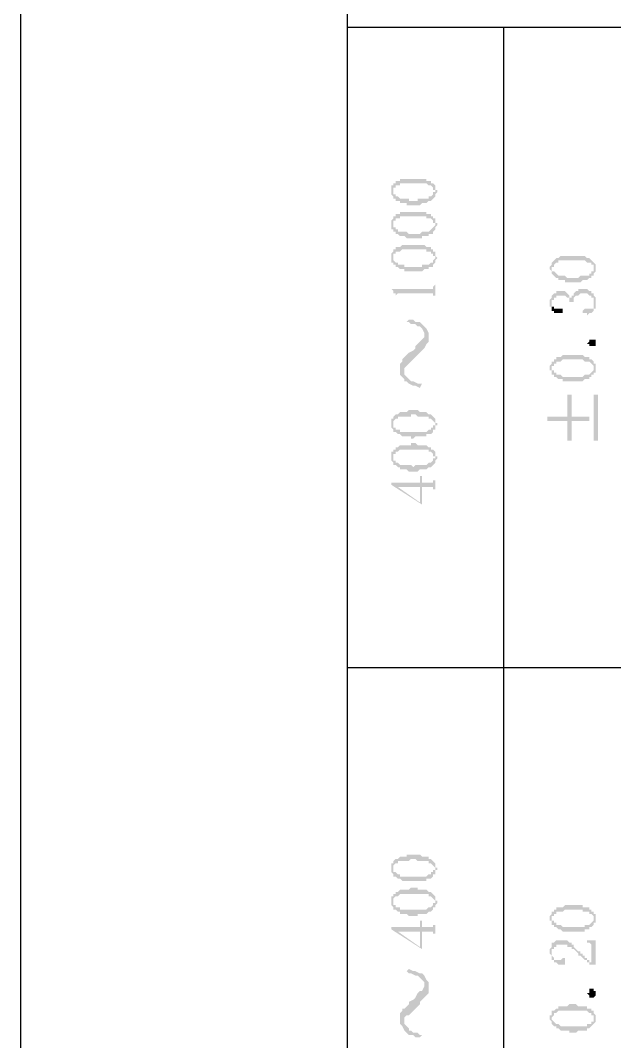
# Model space of a CAD drawing. Header units: millimetres. Extents: x 1399 to 2555, y 1196 to 1555.
# Drawn here: x 2134.8 to 2146.99, y 1355.35 to 1376.3 of the extents above; entities that cross this region are included whole.
import ezdxf

# ---------------------------------------------------------------- set-up
doc = ezdxf.new("R2010")
doc.units = ezdxf.units.MM

msp = doc.modelspace()

# ---------------------------------------------------------------- hatches: boundary and pattern name
at = {"transparency": 33554559}
for points in [[(2142.40922, 1372.77553), (2142.40922, 1372.7304), (2142.40922, 1372.7304), (2142.45435, 1372.68527), (2142.45435, 1372.82066), (2142.45435, 1372.8658), (2142.49948, 1372.8658), (2142.49948, 1372.91093), (2142.58975, 1372.91093), (2142.58975, 1372.95606), (2143.13133, 1372.95606), (2143.17646, 1372.91093), (2143.2216, 1372.91093), (2143.26673, 1372.8658), (2143.26673, 1372.82066), (2143.31186, 1372.82066), (2143.31186, 1372.77553), (2143.31186, 1372.91093), (2143.26673, 1372.95606), (2143.2216, 1372.95606), (2143.2216, 1373.00119), (2143.13133, 1373.00119), (2143.13133, 1373.04633), (2142.58975, 1373.04633), (2142.58975, 1373.00119), (2142.49948, 1373.00119), (2142.49948, 1372.95606), (2142.45435, 1372.95606), (2142.45435, 1372.91093), (2142.40922, 1372.91093), (2142.40922, 1372.8658), (2142.40922, 1372.82066)], [(2142.45435, 1372.68527), (2142.45435, 1372.64014), (2142.49948, 1372.64014), (2142.49948, 1372.595), (2142.58975, 1372.595), (2142.58975, 1372.54987), (2142.72514, 1372.54987), (2142.72514, 1372.50474), (2142.99594, 1372.50474), (2143.04107, 1372.54987), (2143.13133, 1372.54987), (2143.17646, 1372.595), (2143.2216, 1372.595), (2143.26673, 1372.64014), (2143.26673, 1372.64014), (2143.31186, 1372.68527), (2143.31186, 1372.7304), (2143.31186, 1372.7304), (2143.35699, 1372.77553), (2143.35699, 1372.82066), (2143.31186, 1372.82066), (2143.31186, 1372.8658), (2143.31186, 1372.91093), (2143.31186, 1372.77553), (2143.26673, 1372.77553), (2143.26673, 1372.7304), (2143.26673, 1372.7304), (2143.2216, 1372.68527), (2143.17646, 1372.68527), (2143.17646, 1372.64014), (2142.9508, 1372.64014), (2142.9508, 1372.595), (2142.77027, 1372.595), (2142.77027, 1372.64014), (2142.58975, 1372.64014), (2142.54461, 1372.68527), (2142.49948, 1372.68527), (2142.49948, 1372.7304), (2142.45435, 1372.7304), (2142.45435, 1372.77553), (2142.45435, 1372.77553)], [(2142.40922, 1372.09855), (2142.40922, 1372.00829), (2142.45435, 1372.00829), (2142.45435, 1372.09855), (2142.45435, 1372.14368), (2142.45435, 1372.18881), (2142.49948, 1372.18881), (2142.49948, 1372.23395), (2142.58975, 1372.23395), (2142.58975, 1372.27908), (2143.13133, 1372.27908), (2143.13133, 1372.23395), (2143.2216, 1372.23395), (2143.26673, 1372.18881), (2143.26673, 1372.14368), (2143.31186, 1372.14368), (2143.31186, 1372.09855), (2143.31186, 1372.23395), (2143.26673, 1372.23395), (2143.26673, 1372.27908), (2143.2216, 1372.27908), (2143.2216, 1372.32421), (2143.13133, 1372.32421), (2143.13133, 1372.36934), (2142.58975, 1372.36934), (2142.58975, 1372.32421), (2142.49948, 1372.32421), (2142.49948, 1372.27908), (2142.45435, 1372.27908), (2142.45435, 1372.23395), (2142.45435, 1372.23395), (2142.40922, 1372.18881), (2142.40922, 1372.14368), (2142.40922, 1372.14368)], [(2142.45435, 1372.00829), (2142.45435, 1371.96315), (2142.49948, 1371.96315), (2142.49948, 1371.91802), (2142.54461, 1371.91802), (2142.58975, 1371.87289), (2142.68001, 1371.87289), (2142.72514, 1371.82776), (2143.04107, 1371.82776), (2143.04107, 1371.87289), (2143.17646, 1371.87289), (2143.17646, 1371.91802), (2143.26673, 1371.91802), (2143.26673, 1371.96315), (2143.26673, 1371.96315), (2143.31186, 1372.00829), (2143.31186, 1372.05342), (2143.31186, 1372.05342), (2143.35699, 1372.09855), (2143.35699, 1372.14368), (2143.31186, 1372.14368), (2143.31186, 1372.18881), (2143.31186, 1372.23395), (2143.31186, 1372.09855), (2143.31186, 1372.09855), (2143.26673, 1372.05342), (2143.26673, 1372.05342), (2143.2216, 1372.00829), (2143.2216, 1372.00829), (2143.17646, 1371.96315), (2143.04107, 1371.96315), (2142.99594, 1371.91802), (2142.77027, 1371.91802), (2142.72514, 1371.96315), (2142.54461, 1371.96315), (2142.54461, 1372.00829), (2142.49948, 1372.00829), (2142.49948, 1372.05342), (2142.45435, 1372.05342), (2142.45435, 1372.09855), (2142.45435, 1372.09855)], [(2142.40922, 1371.42157), (2142.40922, 1371.37644), (2142.40922, 1371.3313), (2142.45435, 1371.3313), (2142.45435, 1371.28617), (2142.45435, 1371.42157), (2142.45435, 1371.4667), (2142.45435, 1371.51183), (2142.49948, 1371.51183), (2142.49948, 1371.55696), (2142.58975, 1371.55696), (2142.63488, 1371.6021), (2143.13133, 1371.6021), (2143.13133, 1371.55696), (2143.2216, 1371.55696), (2143.2216, 1371.51183), (2143.26673, 1371.51183), (2143.26673, 1371.4667), (2143.31186, 1371.4667), (2143.31186, 1371.42157), (2143.31186, 1371.55696), (2143.26673, 1371.55696), (2143.26673, 1371.6021), (2143.2216, 1371.6021), (2143.2216, 1371.64723), (2143.13133, 1371.64723), (2143.0862, 1371.69236), (2142.63488, 1371.69236), (2142.58975, 1371.64723), (2142.49948, 1371.64723), (2142.49948, 1371.6021), (2142.45435, 1371.6021), (2142.45435, 1371.55696), (2142.45435, 1371.55696), (2142.40922, 1371.51183), (2142.40922, 1371.4667), (2142.40922, 1371.4667)], [(2142.45435, 1371.28617), (2142.49948, 1371.28617), (2142.49948, 1371.24104), (2142.54461, 1371.24104), (2142.58975, 1371.19591), (2142.68001, 1371.19591), (2142.68001, 1371.15077), (2143.04107, 1371.15077), (2143.0862, 1371.19591), (2143.17646, 1371.19591), (2143.17646, 1371.24104), (2143.26673, 1371.24104), (2143.26673, 1371.28617), (2143.26673, 1371.28617), (2143.31186, 1371.3313), (2143.31186, 1371.37644), (2143.31186, 1371.37644), (2143.35699, 1371.42157), (2143.35699, 1371.42157), (2143.31186, 1371.4667), (2143.31186, 1371.51183), (2143.31186, 1371.55696), (2143.31186, 1371.42157), (2143.31186, 1371.42157), (2143.26673, 1371.37644), (2143.26673, 1371.3313), (2143.2216, 1371.3313), (2143.17646, 1371.28617), (2143.04107, 1371.28617), (2143.04107, 1371.24104), (2142.68001, 1371.24104), (2142.68001, 1371.28617), (2142.54461, 1371.28617), (2142.54461, 1371.3313), (2142.49948, 1371.3313), (2142.45435, 1371.37644), (2142.45435, 1371.42157), (2142.45435, 1371.42157)], [(2145.65873, 1371.19591), (2145.65873, 1371.19591), (2145.70387, 1371.15077), (2145.70387, 1371.10564), (2145.70387, 1371.19591), (2145.70387, 1371.24104), (2145.749, 1371.24104), (2145.749, 1371.28617), (2145.749, 1371.28617), (2145.79413, 1371.3313), (2145.83926, 1371.3313), (2145.83926, 1371.37644), (2146.38085, 1371.37644), (2146.42598, 1371.3313), (2146.51625, 1371.3313), (2146.51625, 1371.28617), (2146.56138, 1371.28617), (2146.56138, 1371.24104), (2146.56138, 1371.19591), (2146.56138, 1371.3313), (2146.56138, 1371.3313), (2146.51625, 1371.37644), (2146.51625, 1371.37644), (2146.47111, 1371.42157), (2146.42598, 1371.42157), (2146.38085, 1371.4667), (2145.88439, 1371.4667), (2145.83926, 1371.42157), (2145.79413, 1371.42157), (2145.749, 1371.37644), (2145.749, 1371.37644), (2145.70387, 1371.3313), (2145.70387, 1371.28617), (2145.70387, 1371.28617), (2145.65873, 1371.24104), (2145.65873, 1371.24104)], [(2145.70387, 1371.10564), (2145.749, 1371.06051), (2145.749, 1371.06051), (2145.79413, 1371.01538), (2145.83926, 1371.01538), (2145.83926, 1370.97025), (2145.97466, 1370.97025), (2145.97466, 1370.92511), (2146.29058, 1370.92511), (2146.33572, 1370.97025), (2146.42598, 1370.97025), (2146.47111, 1371.01538), (2146.51625, 1371.01538), (2146.51625, 1371.06051), (2146.56138, 1371.06051), (2146.56138, 1371.10564), (2146.56138, 1371.10564), (2146.60651, 1371.15077), (2146.60651, 1371.19591), (2146.60651, 1371.24104), (2146.60651, 1371.28617), (2146.60651, 1371.28617), (2146.56138, 1371.3313), (2146.56138, 1371.19591), (2146.56138, 1371.15077), (2146.51625, 1371.15077), (2146.51625, 1371.10564), (2146.47111, 1371.10564), (2146.47111, 1371.06051), (2146.29058, 1371.06051), (2146.24545, 1371.01538), (2146.01979, 1371.01538), (2145.97466, 1371.06051), (2145.83926, 1371.06051), (2145.79413, 1371.10564), (2145.79413, 1371.10564), (2145.749, 1371.15077), (2145.70387, 1371.15077), (2145.70387, 1371.19591), (2145.70387, 1371.19591)], [(2142.40922, 1370.78972), (2142.40922, 1370.78972), (2142.45435, 1370.74458), (2142.45435, 1370.69945), (2142.49948, 1370.69945), (2142.49948, 1370.65432), (2142.49948, 1370.56406), (2142.49948, 1370.65432), (2142.54461, 1370.69945), (2143.26673, 1370.69945), (2143.26673, 1370.65432), (2143.31186, 1370.65432), (2143.31186, 1370.56406), (2143.31186, 1370.97025), (2143.31186, 1370.87998), (2143.31186, 1370.87998), (2143.26673, 1370.83485), (2143.26673, 1370.78972), (2143.2216, 1370.78972)], [(2145.65873, 1370.51892), (2145.65873, 1370.42866), (2145.70387, 1370.42866), (2145.70387, 1370.38353), (2145.70387, 1370.51892), (2145.70387, 1370.56406), (2145.749, 1370.56406), (2145.749, 1370.60919), (2145.79413, 1370.60919), (2145.79413, 1370.65432), (2145.97466, 1370.65432), (2146.01979, 1370.60919), (2146.06492, 1370.60919), (2146.06492, 1370.56406), (2146.06492, 1370.51892), (2146.11006, 1370.51892), (2146.11006, 1370.42866), (2146.11006, 1370.51892), (2146.15519, 1370.51892), (2146.15519, 1370.56406), (2146.15519, 1370.60919), (2146.15519, 1370.60919), (2146.20032, 1370.65432), (2146.24545, 1370.65432), (2146.29058, 1370.69945), (2146.42598, 1370.69945), (2146.47111, 1370.65432), (2146.51625, 1370.65432), (2146.51625, 1370.60919), (2146.56138, 1370.60919), (2146.56138, 1370.56406), (2146.56138, 1370.47379), (2146.56138, 1370.65432), (2146.56138, 1370.69945), (2146.51625, 1370.69945), (2146.51625, 1370.74458), (2146.47111, 1370.74458), (2146.42598, 1370.78972), (2146.24545, 1370.78972), (2146.24545, 1370.74458), (2146.20032, 1370.74458), (2146.15519, 1370.69945), (2146.15519, 1370.65432), (2146.11006, 1370.65432), (2146.11006, 1370.56406), (2146.11006, 1370.60919), (2146.06492, 1370.60919), (2146.06492, 1370.65432), (2146.06492, 1370.65432), (2146.01979, 1370.69945), (2146.01979, 1370.69945), (2145.97466, 1370.74458), (2145.79413, 1370.74458), (2145.79413, 1370.69945), (2145.749, 1370.69945), (2145.70387, 1370.65432), (2145.70387, 1370.60919), (2145.70387, 1370.60919), (2145.65873, 1370.56406), (2145.65873, 1370.56406)], [(2146.33572, 1370.3384), (2146.33572, 1370.29326), (2146.42598, 1370.29326), (2146.42598, 1370.24813), (2146.42598, 1370.24813), (2146.47111, 1370.29326), (2146.51625, 1370.29326), (2146.56138, 1370.3384), (2146.56138, 1370.38353), (2146.60651, 1370.38353), (2146.60651, 1370.42866), (2146.60651, 1370.51892), (2146.60651, 1370.56406), (2146.60651, 1370.60919), (2146.60651, 1370.60919), (2146.56138, 1370.65432), (2146.56138, 1370.47379), (2146.56138, 1370.38353), (2146.38085, 1370.38353)], [(2145.70387, 1370.38353), (2145.70387, 1370.3384), (2145.749, 1370.3384), (2145.749, 1370.29326), (2145.92953, 1370.29326), (2145.92953, 1370.3384), (2145.92953, 1370.38353), (2145.749, 1370.38353), (2145.749, 1370.42866), (2145.70387, 1370.42866), (2145.70387, 1370.47379), (2145.70387, 1370.47379)], [(2142.72514, 1370.11273), (2142.77027, 1370.11273), (2142.81541, 1370.0676), (2142.90567, 1370.0676), (2142.9508, 1370.02247), (2142.99594, 1370.02247), (2143.04107, 1369.97734), (2143.0862, 1369.88707), (2143.0862, 1369.57115), (2143.0862, 1369.57115), (2143.13133, 1369.66141), (2143.17646, 1369.70655), (2143.17646, 1369.88707), (2143.13133, 1369.97734), (2143.0862, 1370.02247), (2143.0862, 1370.02247), (2143.04107, 1370.0676), (2142.99594, 1370.11273), (2142.90567, 1370.11273), (2142.86054, 1370.15787), (2142.77027, 1370.15787)], [(2142.58975, 1369.11983), (2142.58975, 1369.02956), (2142.63488, 1368.98443), (2142.68001, 1368.9393), (2142.68001, 1369.11983), (2142.68001, 1369.16496), (2142.72514, 1369.21009), (2142.77027, 1369.25522), (2142.81541, 1369.30036), (2142.86054, 1369.34549), (2142.90567, 1369.39062), (2142.9508, 1369.43575), (2142.99594, 1369.48088), (2142.99594, 1369.48088), (2143.04107, 1369.52602), (2143.0862, 1369.57115), (2143.0862, 1369.84194), (2143.0862, 1369.79681), (2143.04107, 1369.75168), (2142.99594, 1369.70655), (2142.9508, 1369.66141), (2142.90567, 1369.61628), (2142.90567, 1369.57115), (2142.86054, 1369.52602), (2142.77027, 1369.48088), (2142.77027, 1369.48088), (2142.72514, 1369.43575), (2142.68001, 1369.39062), (2142.63488, 1369.34549), (2142.63488, 1369.30036), (2142.58975, 1369.25522), (2142.58975, 1369.21009)], [(2146.60651, 1369.66141), (2146.60651, 1369.61628), (2146.47111, 1369.61628), (2146.47111, 1369.66141), (2146.42598, 1369.66141), (2146.47111, 1369.70655), (2146.47111, 1369.75168), (2146.60651, 1369.75168), (2146.60651, 1369.70655), (2146.60651, 1369.66141)], [(2145.65873, 1369.16496), (2145.65873, 1369.11983), (2145.70387, 1369.11983), (2145.70387, 1369.07469), (2145.70387, 1369.02956), (2145.70387, 1369.16496), (2145.70387, 1369.21009), (2145.749, 1369.21009), (2145.749, 1369.25522), (2145.79413, 1369.25522), (2145.79413, 1369.30036), (2145.88439, 1369.30036), (2145.92953, 1369.34549), (2146.33572, 1369.34549), (2146.38085, 1369.30036), (2146.47111, 1369.30036), (2146.51625, 1369.25522), (2146.51625, 1369.25522), (2146.56138, 1369.21009), (2146.56138, 1369.16496), (2146.56138, 1369.30036), (2146.56138, 1369.30036), (2146.51625, 1369.34549), (2146.47111, 1369.34549), (2146.47111, 1369.39062), (2146.38085, 1369.39062), (2146.33572, 1369.43575), (2145.92953, 1369.43575), (2145.88439, 1369.39062), (2145.79413, 1369.39062), (2145.79413, 1369.34549), (2145.749, 1369.34549), (2145.749, 1369.30036), (2145.70387, 1369.30036), (2145.70387, 1369.25522), (2145.70387, 1369.25522), (2145.65873, 1369.21009), (2145.65873, 1369.21009)], [(2145.70387, 1369.02956), (2145.749, 1369.02956), (2145.749, 1368.98443), (2145.79413, 1368.98443), (2145.83926, 1368.9393), (2145.92953, 1368.9393), (2145.92953, 1368.89417), (2146.33572, 1368.89417), (2146.38085, 1368.9393), (2146.47111, 1368.9393), (2146.47111, 1368.98443), (2146.51625, 1368.98443), (2146.51625, 1369.02956), (2146.56138, 1369.02956), (2146.56138, 1369.07469), (2146.60651, 1369.07469), (2146.60651, 1369.11983), (2146.60651, 1369.16496), (2146.60651, 1369.21009), (2146.60651, 1369.25522), (2146.56138, 1369.25522), (2146.56138, 1369.30036), (2146.56138, 1369.16496), (2146.56138, 1369.11983), (2146.56138, 1369.11983), (2146.51625, 1369.07469), (2146.51625, 1369.07469), (2146.47111, 1369.02956), (2146.38085, 1369.02956), (2146.33572, 1368.98443), (2145.92953, 1368.98443), (2145.88439, 1369.02956), (2145.79413, 1369.02956), (2145.79413, 1369.07469), (2145.749, 1369.07469), (2145.749, 1369.11983), (2145.70387, 1369.11983), (2145.70387, 1369.16496), (2145.70387, 1369.16496)], [(2142.68001, 1368.9393), (2142.68001, 1368.89417), (2142.72514, 1368.89417), (2142.77027, 1368.84903), (2142.86054, 1368.8039), (2142.90567, 1368.8039), (2142.99594, 1368.75877), (2143.04107, 1368.84903), (2142.9508, 1368.84903), (2142.86054, 1368.89417), (2142.81541, 1368.89417), (2142.77027, 1368.9393), (2142.77027, 1368.9393), (2142.72514, 1368.98443), (2142.68001, 1369.02956), (2142.68001, 1369.11983)], [(2145.6136, 1368.17205), (2145.6136, 1368.08179), (2146.01979, 1368.08179), (2146.01979, 1367.6756), (2146.11006, 1367.6756), (2146.11006, 1368.08179), (2146.47111, 1368.08179), (2146.47111, 1368.17205), (2146.11006, 1368.17205), (2146.11006, 1368.62337), (2146.01979, 1368.62337), (2146.01979, 1368.17205)], [(2146.65164, 1367.6756), (2146.65164, 1368.62337), (2146.56138, 1368.62337), (2146.56138, 1367.6756)], [(2142.40922, 1368.03665), (2142.40922, 1367.99152), (2142.40922, 1367.94639), (2142.40922, 1367.94639), (2142.45435, 1367.90126), (2142.45435, 1368.03665), (2142.45435, 1368.08179), (2142.45435, 1368.08179), (2142.49948, 1368.12692), (2142.54461, 1368.12692), (2142.54461, 1368.17205), (2142.81541, 1368.17205), (2142.81541, 1368.21718), (2142.90567, 1368.21718), (2142.9508, 1368.17205), (2143.17646, 1368.17205), (2143.17646, 1368.12692), (2143.2216, 1368.12692), (2143.26673, 1368.08179), (2143.26673, 1368.08179), (2143.31186, 1368.03665), (2143.31186, 1368.12692), (2143.26673, 1368.17205), (2143.26673, 1368.17205), (2143.2216, 1368.21718), (2143.17646, 1368.21718), (2143.13133, 1368.26232), (2142.99594, 1368.26232), (2142.9508, 1368.30745), (2142.77027, 1368.30745), (2142.72514, 1368.26232), (2142.58975, 1368.26232), (2142.54461, 1368.21718), (2142.49948, 1368.21718), (2142.45435, 1368.17205), (2142.45435, 1368.12692), (2142.40922, 1368.12692), (2142.40922, 1368.08179)], [(2142.45435, 1367.90126), (2142.45435, 1367.85613), (2142.49948, 1367.85613), (2142.54461, 1367.81099), (2142.58975, 1367.81099), (2142.63488, 1367.76586), (2142.81541, 1367.76586), (2142.81541, 1367.72073), (2142.86054, 1367.72073), (2142.90567, 1367.76586), (2143.13133, 1367.76586), (2143.13133, 1367.81099), (2143.2216, 1367.81099), (2143.26673, 1367.85613), (2143.26673, 1367.90126), (2143.31186, 1367.90126), (2143.31186, 1367.94639), (2143.31186, 1367.99152), (2143.35699, 1367.99152), (2143.35699, 1368.03665), (2143.31186, 1368.03665), (2143.31186, 1368.08179), (2143.31186, 1368.12692), (2143.31186, 1367.99152), (2143.26673, 1367.99152), (2143.26673, 1367.94639), (2143.2216, 1367.94639), (2143.2216, 1367.90126), (2143.17646, 1367.90126), (2143.13133, 1367.85613), (2142.58975, 1367.85613), (2142.58975, 1367.90126), (2142.49948, 1367.90126), (2142.49948, 1367.94639), (2142.45435, 1367.94639), (2142.45435, 1367.99152), (2142.45435, 1368.03665)], [(2142.40922, 1367.35967), (2142.40922, 1367.31454), (2142.40922, 1367.26941), (2142.40922, 1367.26941), (2142.45435, 1367.22428), (2142.45435, 1367.35967), (2142.45435, 1367.4048), (2142.49948, 1367.4048), (2142.49948, 1367.44994), (2142.54461, 1367.44994), (2142.58975, 1367.49507), (2143.17646, 1367.49507), (2143.17646, 1367.44994), (2143.2216, 1367.44994), (2143.26673, 1367.4048), (2143.26673, 1367.35967), (2143.31186, 1367.35967), (2143.31186, 1367.44994), (2143.26673, 1367.49507), (2143.2216, 1367.49507), (2143.2216, 1367.5402), (2143.17646, 1367.5402), (2143.13133, 1367.58533), (2142.9508, 1367.58533), (2142.90567, 1367.63047), (2142.81541, 1367.63047), (2142.81541, 1367.58533), (2142.58975, 1367.58533), (2142.54461, 1367.5402), (2142.49948, 1367.5402), (2142.49948, 1367.49507), (2142.45435, 1367.49507), (2142.45435, 1367.44994), (2142.40922, 1367.44994), (2142.40922, 1367.4048)], [(2142.45435, 1367.22428), (2142.45435, 1367.17914), (2142.49948, 1367.17914), (2142.54461, 1367.13401), (2142.58975, 1367.13401), (2142.58975, 1367.08888), (2142.72514, 1367.08888), (2142.77027, 1367.04375), (2142.9508, 1367.04375), (2142.99594, 1367.08888), (2143.13133, 1367.08888), (2143.17646, 1367.13401), (2143.2216, 1367.13401), (2143.26673, 1367.17914), (2143.26673, 1367.17914), (2143.31186, 1367.22428), (2143.31186, 1367.26941), (2143.31186, 1367.26941), (2143.35699, 1367.31454), (2143.35699, 1367.35967), (2143.31186, 1367.35967), (2143.31186, 1367.4048), (2143.31186, 1367.44994), (2143.31186, 1367.31454), (2143.26673, 1367.31454), (2143.26673, 1367.26941), (2143.26673, 1367.26941), (2143.2216, 1367.22428), (2143.17646, 1367.22428), (2143.13133, 1367.17914), (2142.90567, 1367.17914), (2142.86054, 1367.13401), (2142.86054, 1367.13401), (2142.81541, 1367.17914), (2142.58975, 1367.17914), (2142.54461, 1367.22428), (2142.49948, 1367.22428), (2142.49948, 1367.26941), (2142.45435, 1367.26941), (2142.45435, 1367.31454), (2142.45435, 1367.35967)], [(2142.40922, 1366.81809), (2142.40922, 1366.77295), (2143.04107, 1366.36676), (2143.04107, 1366.72782), (2143.26673, 1366.72782), (2143.26673, 1366.68269), (2143.31186, 1366.68269), (2143.31186, 1366.59243), (2143.31186, 1366.95348), (2143.31186, 1366.86322), (2143.26673, 1366.86322), (2143.26673, 1366.81809), (2143.04107, 1366.81809), (2143.04107, 1366.95348), (2142.99594, 1366.95348), (2142.99594, 1366.4119), (2142.54461, 1366.72782), (2142.54461, 1366.72782)], [(2142.40922, 1366.81809), (2142.54461, 1366.72782), (2142.99594, 1366.72782), (2142.99594, 1366.4119), (2142.99594, 1366.81809)], [(2142.40922, 1358.91996), (2142.40922, 1358.87482), (2142.40922, 1358.82969), (2142.40922, 1358.82969), (2142.45435, 1358.78456), (2142.45435, 1358.91996), (2142.45435, 1358.96509), (2142.45435, 1358.96509), (2142.49948, 1359.01022), (2142.54461, 1359.01022), (2142.54461, 1359.05535), (2142.77027, 1359.05535), (2142.81541, 1359.10048), (2142.90567, 1359.10048), (2142.9508, 1359.05535), (2143.17646, 1359.05535), (2143.17646, 1359.01022), (2143.2216, 1359.01022), (2143.26673, 1358.96509), (2143.26673, 1358.96509), (2143.31186, 1358.91996), (2143.31186, 1359.01022), (2143.26673, 1359.05535), (2143.26673, 1359.05535), (2143.2216, 1359.10048), (2143.17646, 1359.10048), (2143.17646, 1359.14562), (2143.04107, 1359.14562), (2142.99594, 1359.19075), (2142.72514, 1359.19075), (2142.72514, 1359.14562), (2142.58975, 1359.14562), (2142.54461, 1359.10048), (2142.49948, 1359.10048), (2142.45435, 1359.05535), (2142.45435, 1359.01022), (2142.40922, 1359.01022), (2142.40922, 1358.96509)], [(2142.45435, 1358.78456), (2142.45435, 1358.73943), (2142.49948, 1358.73943), (2142.54461, 1358.69429), (2142.58975, 1358.69429), (2142.63488, 1358.64916), (2143.13133, 1358.64916), (2143.13133, 1358.69429), (2143.2216, 1358.69429), (2143.26673, 1358.73943), (2143.26673, 1358.78456), (2143.31186, 1358.78456), (2143.31186, 1358.82969), (2143.31186, 1358.87482), (2143.35699, 1358.87482), (2143.35699, 1358.91996), (2143.31186, 1358.91996), (2143.31186, 1358.96509), (2143.31186, 1359.01022), (2143.31186, 1358.87482), (2143.26673, 1358.87482), (2143.26673, 1358.82969), (2143.2216, 1358.82969), (2143.2216, 1358.78456), (2143.17646, 1358.78456), (2143.13133, 1358.73943), (2142.58975, 1358.73943), (2142.58975, 1358.78456), (2142.54461, 1358.78456), (2142.49948, 1358.82969), (2142.45435, 1358.82969), (2142.45435, 1358.87482), (2142.45435, 1358.91996)], [(2142.40922, 1358.24297), (2142.40922, 1358.19784), (2142.40922, 1358.15271), (2142.40922, 1358.15271), (2142.45435, 1358.10758), (2142.45435, 1358.24297), (2142.45435, 1358.28811), (2142.45435, 1358.28811), (2142.49948, 1358.33324), (2142.54461, 1358.33324), (2142.58975, 1358.37837), (2143.17646, 1358.37837), (2143.17646, 1358.33324), (2143.2216, 1358.33324), (2143.26673, 1358.28811), (2143.26673, 1358.28811), (2143.31186, 1358.24297), (2143.31186, 1358.33324), (2143.26673, 1358.37837), (2143.26673, 1358.37837), (2143.2216, 1358.4235), (2143.17646, 1358.4235), (2143.13133, 1358.46863), (2142.9508, 1358.46863), (2142.9508, 1358.51377), (2142.81541, 1358.51377), (2142.77027, 1358.46863), (2142.58975, 1358.46863), (2142.54461, 1358.4235), (2142.49948, 1358.4235), (2142.49948, 1358.37837), (2142.45435, 1358.37837), (2142.45435, 1358.33324), (2142.40922, 1358.33324), (2142.40922, 1358.28811)], [(2142.45435, 1358.10758), (2142.45435, 1358.06244), (2142.49948, 1358.06244), (2142.54461, 1358.01731), (2142.58975, 1358.01731), (2142.58975, 1357.97218), (2142.72514, 1357.97218), (2142.77027, 1357.92705), (2142.9508, 1357.92705), (2142.9508, 1357.97218), (2143.13133, 1357.97218), (2143.17646, 1358.01731), (2143.2216, 1358.01731), (2143.26673, 1358.06244), (2143.26673, 1358.10758), (2143.31186, 1358.10758), (2143.31186, 1358.15271), (2143.31186, 1358.15271), (2143.35699, 1358.19784), (2143.35699, 1358.24297), (2143.31186, 1358.24297), (2143.31186, 1358.28811), (2143.31186, 1358.33324), (2143.31186, 1358.19784), (2143.26673, 1358.19784), (2143.26673, 1358.15271), (2143.26673, 1358.15271), (2143.2216, 1358.10758), (2143.17646, 1358.10758), (2143.13133, 1358.06244), (2142.58975, 1358.06244), (2142.58975, 1358.10758), (2142.49948, 1358.10758), (2142.49948, 1358.15271), (2142.45435, 1358.15271), (2142.45435, 1358.19784), (2142.45435, 1358.24297)], [(2145.65873, 1357.88192), (2145.65873, 1357.83678), (2145.70387, 1357.83678), (2145.70387, 1357.79165), (2145.70387, 1357.74652), (2145.70387, 1357.88192), (2145.70387, 1357.92705), (2145.749, 1357.92705), (2145.749, 1357.97218), (2145.79413, 1357.97218), (2145.79413, 1358.01731), (2145.92953, 1358.01731), (2145.97466, 1358.06244), (2146.33572, 1358.06244), (2146.33572, 1358.01731), (2146.47111, 1358.01731), (2146.47111, 1357.97218), (2146.51625, 1357.97218), (2146.56138, 1357.92705), (2146.56138, 1357.88192), (2146.56138, 1358.01731), (2146.51625, 1358.01731), (2146.51625, 1358.06244), (2146.47111, 1358.06244), (2146.47111, 1358.10758), (2146.33572, 1358.10758), (2146.33572, 1358.15271), (2145.97466, 1358.15271), (2145.92953, 1358.10758), (2145.79413, 1358.10758), (2145.79413, 1358.06244), (2145.749, 1358.06244), (2145.749, 1358.01731), (2145.70387, 1358.01731), (2145.70387, 1357.97218), (2145.70387, 1357.97218), (2145.65873, 1357.92705)], [(2142.40922, 1357.70139), (2142.40922, 1357.65625), (2143.04107, 1357.25007), (2143.04107, 1357.61112), (2143.26673, 1357.61112), (2143.26673, 1357.56599), (2143.31186, 1357.56599), (2143.31186, 1357.47573), (2143.31186, 1357.83678), (2143.31186, 1357.74652), (2143.26673, 1357.74652), (2143.26673, 1357.70139), (2143.04107, 1357.70139), (2143.04107, 1357.83678), (2142.99594, 1357.83678), (2142.99594, 1357.2952), (2142.54461, 1357.61112), (2142.54461, 1357.61112)], [(2145.70387, 1357.74652), (2145.749, 1357.74652), (2145.749, 1357.70139), (2145.79413, 1357.70139), (2145.83926, 1357.65625), (2145.88439, 1357.65625), (2145.92953, 1357.61112), (2146.38085, 1357.61112), (2146.38085, 1357.65625), (2146.47111, 1357.65625), (2146.47111, 1357.70139), (2146.51625, 1357.70139), (2146.56138, 1357.74652), (2146.56138, 1357.79165), (2146.60651, 1357.79165), (2146.60651, 1357.83678), (2146.60651, 1357.88192), (2146.60651, 1357.92705), (2146.60651, 1357.97218), (2146.56138, 1357.97218), (2146.56138, 1358.01731), (2146.56138, 1357.83678), (2146.56138, 1357.83678), (2146.51625, 1357.79165), (2146.51625, 1357.79165), (2146.47111, 1357.74652), (2146.38085, 1357.74652), (2146.38085, 1357.70139), (2145.92953, 1357.70139), (2145.88439, 1357.74652), (2145.79413, 1357.74652), (2145.79413, 1357.79165), (2145.749, 1357.79165), (2145.749, 1357.83678), (2145.70387, 1357.83678), (2145.70387, 1357.88192)], [(2142.40922, 1357.70139), (2142.54461, 1357.61112), (2142.99594, 1357.61112), (2142.99594, 1357.2952), (2142.99594, 1357.70139)], [(2145.65873, 1357.20493), (2145.65873, 1357.1598), (2145.65873, 1357.1598), (2145.70387, 1357.11467), (2145.70387, 1357.06954), (2145.70387, 1357.20493), (2145.70387, 1357.25007), (2145.749, 1357.25007), (2145.749, 1357.2952), (2145.79413, 1357.2952), (2145.79413, 1357.34033), (2146.01979, 1357.34033), (2146.01979, 1357.2952), (2146.11006, 1357.2952), (2146.11006, 1357.25007), (2146.15519, 1357.25007), (2146.20032, 1357.20493), (2146.20032, 1357.20493), (2146.24545, 1357.1598), (2146.24545, 1357.11467), (2146.29058, 1357.11467), (2146.33572, 1357.06954), (2146.33572, 1357.06954), (2146.38085, 1357.0244), (2146.42598, 1357.0244), (2146.42598, 1356.97927), (2146.47111, 1356.97927), (2146.47111, 1356.93414), (2146.51625, 1356.93414), (2146.51625, 1356.97927), (2146.47111, 1356.97927), (2146.47111, 1357.0244), (2146.42598, 1357.0244), (2146.42598, 1357.06954), (2146.38085, 1357.06954), (2146.38085, 1357.11467), (2146.33572, 1357.11467), (2146.33572, 1357.1598), (2146.29058, 1357.1598), (2146.29058, 1357.20493), (2146.24545, 1357.20493), (2146.20032, 1357.25007), (2146.20032, 1357.25007), (2146.15519, 1357.2952), (2146.15519, 1357.34033), (2146.11006, 1357.34033), (2146.11006, 1357.38546), (2146.06492, 1357.38546), (2146.01979, 1357.43059), (2145.79413, 1357.43059), (2145.749, 1357.38546), (2145.70387, 1357.38546), (2145.70387, 1357.34033), (2145.70387, 1357.2952), (2145.70387, 1357.2952), (2145.65873, 1357.25007)], [(2146.38085, 1357.43059), (2146.42598, 1357.43059), (2146.42598, 1357.38546), (2146.47111, 1357.38546), (2146.51625, 1357.34033), (2146.51625, 1356.93414), (2146.60651, 1356.93414), (2146.60651, 1357.43059)], [(2145.70387, 1357.06954), (2145.70387, 1357.0244), (2145.749, 1357.0244), (2145.749, 1356.97927), (2145.79413, 1356.97927), (2145.83926, 1356.93414), (2145.97466, 1356.93414), (2145.97466, 1357.0244), (2145.97466, 1357.06954), (2145.92953, 1357.06954), (2145.88439, 1357.0244), (2145.749, 1357.0244), (2145.749, 1357.06954), (2145.749, 1357.06954), (2145.70387, 1357.11467), (2145.70387, 1357.1598), (2145.70387, 1357.1598)], [(2142.72514, 1356.79874), (2142.77027, 1356.75361), (2142.81541, 1356.75361), (2142.90567, 1356.70848), (2142.9508, 1356.70848), (2142.99594, 1356.66335), (2142.99594, 1356.66335), (2143.04107, 1356.61821), (2143.0862, 1356.57308), (2143.0862, 1356.25716), (2143.0862, 1356.25716), (2143.13133, 1356.30229), (2143.17646, 1356.34742), (2143.17646, 1356.57308), (2143.13133, 1356.61821), (2143.0862, 1356.70848), (2143.0862, 1356.70848), (2143.04107, 1356.75361), (2142.99594, 1356.75361), (2142.90567, 1356.79874), (2142.86054, 1356.79874), (2142.77027, 1356.84388)], [(2142.58975, 1355.80584), (2142.58975, 1355.71557), (2142.63488, 1355.67044), (2142.68001, 1355.58018), (2142.68001, 1355.7607), (2142.68001, 1355.85097), (2142.72514, 1355.8961), (2142.77027, 1355.8961), (2142.81541, 1355.94123), (2142.86054, 1355.98636), (2142.90567, 1356.0315), (2142.9508, 1356.07663), (2142.99594, 1356.12176), (2142.99594, 1356.16689), (2143.04107, 1356.21203), (2143.0862, 1356.25716), (2143.0862, 1356.52795), (2143.0862, 1356.48282), (2143.04107, 1356.39255), (2142.99594, 1356.39255), (2142.9508, 1356.34742), (2142.90567, 1356.25716), (2142.90567, 1356.25716), (2142.86054, 1356.21203), (2142.77027, 1356.16689), (2142.77027, 1356.12176), (2142.72514, 1356.07663), (2142.68001, 1356.0315), (2142.63488, 1356.0315), (2142.63488, 1355.98636), (2142.58975, 1355.94123), (2142.58975, 1355.85097)], [(2146.60651, 1356.34742), (2146.60651, 1356.30229), (2146.60651, 1356.30229), (2146.56138, 1356.25716), (2146.47111, 1356.25716), (2146.47111, 1356.30229), (2146.47111, 1356.30229), (2146.42598, 1356.34742), (2146.47111, 1356.34742), (2146.47111, 1356.39255), (2146.47111, 1356.43769), (2146.56138, 1356.43769), (2146.56138, 1356.39255), (2146.60651, 1356.39255), (2146.60651, 1356.34742)], [(2145.65873, 1355.85097), (2145.65873, 1355.80584), (2145.65873, 1355.80584), (2145.70387, 1355.7607), (2145.70387, 1355.71557), (2145.70387, 1355.85097), (2145.70387, 1355.85097), (2145.749, 1355.8961), (2145.749, 1355.94123), (2145.79413, 1355.94123), (2145.83926, 1355.98636), (2146.42598, 1355.98636), (2146.47111, 1355.94123), (2146.51625, 1355.94123), (2146.51625, 1355.8961), (2146.56138, 1355.8961), (2146.56138, 1355.85097), (2146.56138, 1355.98636), (2146.51625, 1355.98636), (2146.51625, 1356.0315), (2146.42598, 1356.0315), (2146.42598, 1356.07663), (2146.24545, 1356.07663), (2146.20032, 1356.12176), (2146.06492, 1356.12176), (2146.01979, 1356.07663), (2145.83926, 1356.07663), (2145.83926, 1356.0315), (2145.79413, 1356.0315), (2145.749, 1355.98636), (2145.70387, 1355.98636), (2145.70387, 1355.94123), (2145.70387, 1355.8961), (2145.65873, 1355.8961)], [(2142.68001, 1355.58018), (2142.68001, 1355.58018), (2142.72514, 1355.53504), (2142.77027, 1355.48991), (2142.86054, 1355.48991), (2142.90567, 1355.44478), (2142.99594, 1355.44478), (2143.04107, 1355.48991), (2142.99594, 1355.48991), (2142.9508, 1355.53504), (2142.86054, 1355.53504), (2142.81541, 1355.58018), (2142.77027, 1355.58018), (2142.77027, 1355.62531), (2142.72514, 1355.67044), (2142.68001, 1355.71557), (2142.68001, 1355.7607)], [(2145.70387, 1355.71557), (2145.749, 1355.67044), (2145.79413, 1355.67044), (2145.79413, 1355.62531), (2145.83926, 1355.62531), (2145.88439, 1355.58018), (2146.06492, 1355.58018), (2146.06492, 1355.53504), (2146.20032, 1355.53504), (2146.24545, 1355.58018), (2146.42598, 1355.58018), (2146.42598, 1355.62531), (2146.47111, 1355.62531), (2146.51625, 1355.67044), (2146.51625, 1355.67044), (2146.56138, 1355.71557), (2146.56138, 1355.71557), (2146.60651, 1355.7607), (2146.60651, 1355.85097), (2146.60651, 1355.8961), (2146.60651, 1355.8961), (2146.56138, 1355.94123), (2146.56138, 1355.80584), (2146.56138, 1355.7607), (2146.51625, 1355.7607), (2146.51625, 1355.71557), (2146.42598, 1355.71557), (2146.42598, 1355.67044), (2145.88439, 1355.67044), (2145.83926, 1355.71557), (2145.79413, 1355.71557), (2145.749, 1355.7607), (2145.749, 1355.7607), (2145.70387, 1355.80584), (2145.70387, 1355.85097)]]:
    msp.add_hatch(color=256, dxfattribs=at).paths.add_polyline_path(points)

# ---------------------------------------------------------------- linework, layer by layer
msp.add_line((2141.50649, 1548.5531), (2141.50649, 1261.81215))
msp.add_lwpolyline([(2554.80003, 1257.5531), (2554.80003, 1554.5531), (2134.80004, 1554.5531), (2134.80004, 1257.5531)], close=True)
for points in [[(2141.50657, 1376.16045), (2154.32411, 1376.16045)], [(2144.71096, 1376.16045), (2144.71096, 1283.14304)], [(2141.50657, 1363.02698), (2154.32411, 1363.02698)]]:
    msp.add_lwpolyline(points)

doc.saveas('drawing.dxf')
